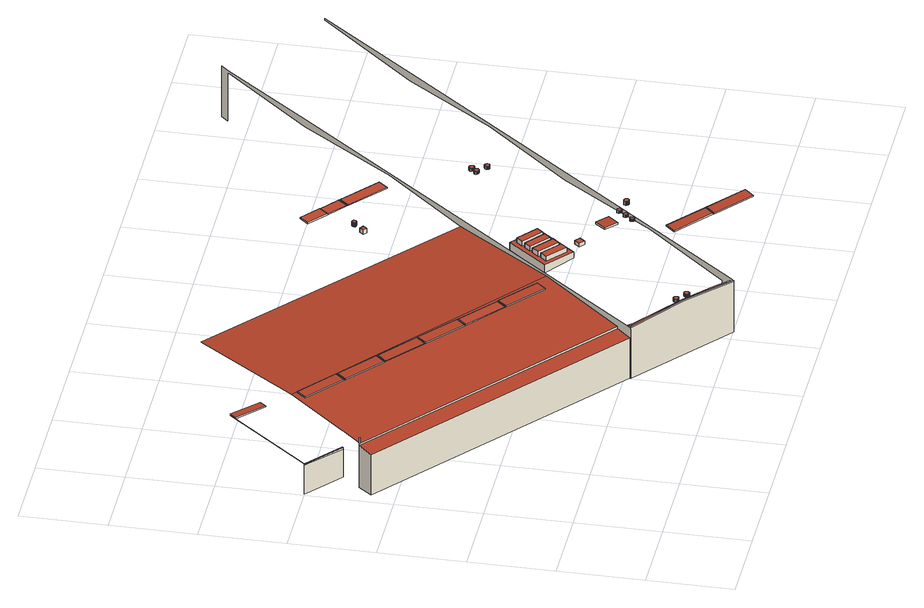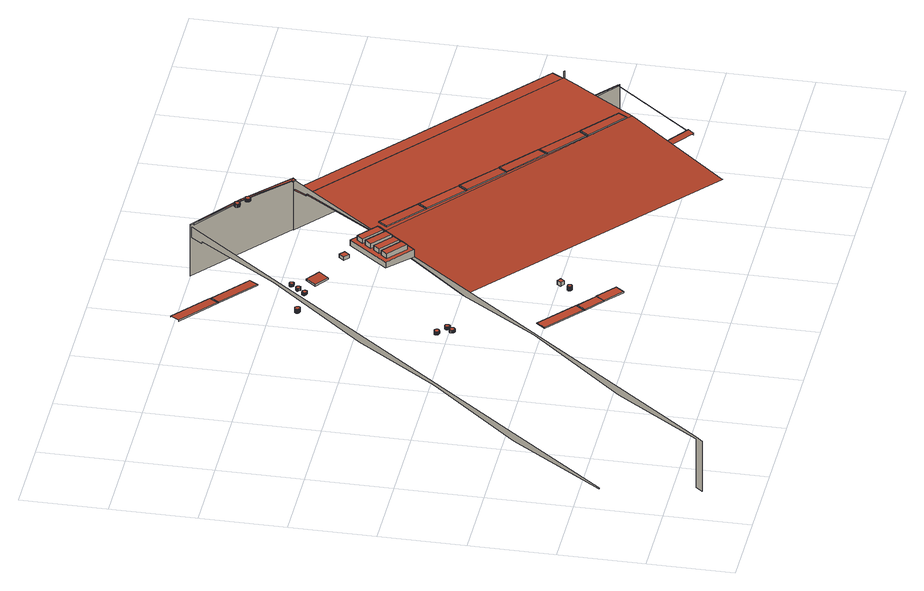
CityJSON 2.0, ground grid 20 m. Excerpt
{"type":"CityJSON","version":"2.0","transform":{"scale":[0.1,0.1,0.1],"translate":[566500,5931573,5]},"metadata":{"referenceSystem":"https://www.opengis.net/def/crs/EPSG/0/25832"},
"CityObjects":{
"building1":{"type":"Building","attributes":{"Grundfläche 2D":"30178.297120","Grundhöhe NN":"5.269"},"children":["building1-1","building1-2","building1-3","building1-4","building1-5","building1-6","building1-7","building1-8","building1-9","building1-10","building1-11","building1-12","building1-13"],"geometry":[{"type":"MultiSurface","lod":"3","boundaries":[[[0,1,2,3]],[[4,5,6,7]],[[8,9,10,11]],[[12,13,5,4,14,15]],[[1,0,16,17,18]],[[19,20,21]],[[22,9,8,1,18,17]],[[23,24,25,26]],[[27,9,22,28,29,30],[31,32,33,34,35,36],[37,38,39,40],[41,42,43,44,45,46],[47,48,49,50,51],[52,53,54,55],[56,26,25,50]],[[16,0,3,57]],[[58,23,26,56]],[[59,60,20,61]],[[62,63,60,59]],[[64,24,23,58]],[[24,64,50,25]],[[62,59,61,65]],[[66,67,49,48]],[[64,58,56,50]],[[49,51,50]],[[68,66,48,47]],[[69,67,66,68]],[[67,69,51,49]],[[70,71,55,54]],[[69,68,47,51]],[[72,70,54,53]],[[73,71,70,72]],[[71,73,52,55]],[[74,75,39,38]],[[76,77,78,79,80,81]],[[73,72,53,52]],[[77,82,83,79,78]],[[84,80,79,83]],[[83,82,85,84]],[[86,82,77]],[[87,74,38,37]],[[88,75,74,87]],[[75,88,40,39]],[[89,82,86]],[[88,87,37,40]],[[76,90,91,92,86,77]],[[45,44,93,94]],[[43,42,95,93,44]],[[82,89,96,97,98,99,100,101,85]],[[91,90,76,102,103]],[[96,89,86]],[[94,93,95,104,105]],[[46,45,94,105]],[[92,96,86]],[[42,41,46,105,104,95]],[[35,106,107,31,36]],[[35,34,108,106]],[[106,108,109,107]],[[31,107,109,33,32]],[[110,111,29,28,112]],[[34,33,109,108]],[[113,114,115,116]],[[117,118,119,120]],[[121,113,116,122]],[[123,114,113,121]],[[124,125,126,127]],[[114,123,128,115]],[[129,124,127,130]],[[123,121,122,128]],[[131,119,118,132]],[[133,125,124,129]],[[134,135,136,137]],[[125,133,138,126]],[[118,117,139,132],[130,127,126,138],[140,141,142,143],[144,137,136,145],[128,122,116,115]],[[146,134,137,144]],[[133,129,130,138]],[[120,147,139,117]],[[148,149,140,143]],[[135,150,145,136]],[[135,134,146,150]],[[151,148,143,142]],[[150,146,144,145]],[[152,149,148,151]],[[149,152,141,140]],[[132,139,147,131]],[[152,151,142,141]],[[153,154,155,156]],[[157,158,159,160]],[[161,157,160,162]],[[154,163,164,155]],[[165,158,157,161]],[[158,165,166,159]],[[165,161,162,166]],[[167,168,169,153,156,170]],[[167,170,156,155,164]],[[163,168,167,164]],[[171,172,173,174,175,176]],[[176,177,178,179,180,171]],[[181,173,172,171,180,179]],[[182,174,173,181]],[[183,184,185,186]],[[187,188,189,185,184]],[[190,186,185,189]],[[191,192,193,112,28,22,17,16,57,102,76,81,80,194,195,196,197,198]],[[188,199,190,189]],[[183,186,190,199,200]],[[187,201,202,188]],[[203,199,188,202]],[[201,204,203,202]],[[204,200,199,203]],[[205,206,207,208]],[[209,210,211,212,213,214,215,216,217,218,219,220]],[[221,205,208,222]],[[223,206,205,221]],[[206,223,224,207]],[[223,221,222,224]]],"semantics":{"surfaces":[{"type":"WallSurface"},{"type":"RoofSurface"}],"values":[0,0,0,0,1,1,0,0,1,0,0,0,1,1,0,0,0,0,1,0,1,0,0,0,0,1,0,0,0,0,1,0,0,1,0,1,0,1,0,0,0,0,0,0,1,1,0,1,0,0,0,1,0,1,0,0,0,0,1,0,0,0,0,0,1,0,0,1,0,0,0,0,0,1,0,0,1,0,0,0,0,0,0,0,1,0,0,0,1,0,0,0,1,0,0,0,1,0,0,0,0,1,0,0,0,0,0,1,0,0]}}]},
"building1-1":{"type":"BuildingInstallation","parents":["building1"],"geometry":[{"type":"MultiSurface","lod":"3","boundaries":[[[225,226,6,227]],[[5,13,227,6]],[[13,228,225,227]],[[226,225,228,19]]],"semantics":{"surfaces":[{"type":"RoofSurface"},{"type":"WallSurface"}],"values":[0,1,1,1]}}]},
"building1-2":{"type":"BuildingInstallation","parents":["building1"],"geometry":[{"type":"MultiSurface","lod":"3","boundaries":[[[229,230,231,232,233,234,235,236,237,238,239,240,241,242,243,244,245,246,247,248,249,250,251,252,253]],[[254,255,234,233]],[[255,256,235,234]],[[257,254,233,232]],[[256,258,236,235]],[[258,259,237,236]],[[259,260,238,237]],[[260,261,239,238]],[[261,262,240,239]],[[262,263,241,240]],[[263,264,242,241]],[[264,265,243,242]],[[265,266,244,243]],[[266,267,245,244]],[[267,268,246,245]],[[268,269,247,246]],[[269,270,248,247]],[[249,248,270,271]],[[271,272,250,249]],[[272,273,251,250]],[[273,274,252,251]],[[274,275,253,252]],[[275,276,229,253]],[[230,229,276,277]],[[277,278,231,230]],[[278,257,232,231]]],"semantics":{"surfaces":[{"type":"RoofSurface"},{"type":"WallSurface"}],"values":[0,1,1,1,1,1,1,1,1,1,1,1,1,1,1,1,1,1,1,1,1,1,1,1,1,1]}}]},
"building1-3":{"type":"BuildingInstallation","parents":["building1"],"geometry":[{"type":"MultiSurface","lod":"3","boundaries":[[[279,280,281,282,283,284,285,286,287,288,289,290,291,292,293,294,295,296,297,298,299,300,301,302,303]],[[299,298,304,305]],[[300,299,305,306]],[[301,300,306,307]],[[302,301,307,308]],[[283,282,309,310]],[[281,280,311,312]],[[282,281,312,309]],[[284,283,310,313]],[[285,284,313,314]],[[286,285,314,315]],[[287,286,315,316]],[[288,287,316,317]],[[289,288,317,318]],[[290,289,318,319]],[[291,290,319,320]],[[292,291,320,321]],[[293,292,321,322]],[[294,293,322,323]],[[295,294,323,324]],[[296,295,324,325]],[[297,296,325,326]],[[298,297,326,304]],[[303,302,308,327]],[[279,303,327,328]],[[280,279,328,311]]],"semantics":{"surfaces":[{"type":"RoofSurface"},{"type":"WallSurface"}],"values":[0,1,1,1,1,1,1,1,1,1,1,1,1,1,1,1,1,1,1,1,1,1,1,1,1,1]}}]},
"building1-4":{"type":"BuildingInstallation","parents":["building1"],"geometry":[{"type":"MultiSurface","lod":"3","boundaries":[[[329,330,331,332]],[[332,331,333,334]],[[329,332,334,335]],[[330,329,335,336]],[[331,330,336,333]]],"semantics":{"surfaces":[{"type":"RoofSurface"},{"type":"WallSurface"}],"values":[0,1,1,1,1]}}]},
"building1-5":{"type":"BuildingInstallation","parents":["building1"],"geometry":[{"type":"MultiSurface","lod":"3","boundaries":[[[337,338,339,340,341,342,343,344,345,346,347,348,349,350,351,352,353,354,355,356,357,358,359,360,361]],[[343,342,362,363]],[[344,343,363,364]],[[345,344,364,365]],[[346,345,365,366]],[[347,346,366,367]],[[348,347,367,368]],[[349,348,368,369]],[[350,349,369,370]],[[351,350,370,371]],[[352,351,371,372]],[[353,352,372,373]],[[354,353,373,374]],[[355,354,374,375]],[[356,355,375,376]],[[357,356,376,377]],[[358,357,377,378]],[[359,358,378,379]],[[360,359,379,380]],[[361,360,380,381]],[[337,361,381,382]],[[338,337,382,383]],[[339,338,383,384]],[[340,339,384,385]],[[341,340,385,386]],[[342,341,386,362]]],"semantics":{"surfaces":[{"type":"RoofSurface"},{"type":"WallSurface"}],"values":[0,1,1,1,1,1,1,1,1,1,1,1,1,1,1,1,1,1,1,1,1,1,1,1,1,1]}}]},
"building1-6":{"type":"BuildingInstallation","parents":["building1"],"geometry":[{"type":"MultiSurface","lod":"3","boundaries":[[[387,388,389,390,391,392,393,394,395,396,397,398,399,400,401,402,403,404,405,406,407,408,409,410,411]],[[395,394,412,413]],[[393,392,414,415]],[[394,393,415,412]],[[396,395,413,416]],[[397,396,416,417]],[[398,397,417,418]],[[399,398,418,419]],[[400,399,419,420]],[[401,400,420,421]],[[402,401,421,422]],[[403,402,422,423]],[[404,403,423,424]],[[405,404,424,425]],[[406,405,425,426]],[[407,406,426,427]],[[408,407,427,428]],[[409,408,428,429]],[[410,409,429,430]],[[411,410,430,431]],[[387,411,431,432]],[[388,387,432,433]],[[389,388,433,434]],[[390,389,434,435]],[[391,390,435,436]],[[392,391,436,414]]],"semantics":{"surfaces":[{"type":"RoofSurface"},{"type":"WallSurface"}],"values":[0,1,1,1,1,1,1,1,1,1,1,1,1,1,1,1,1,1,1,1,1,1,1,1,1,1]}}]},
"building1-7":{"type":"BuildingInstallation","parents":["building1"],"geometry":[{"type":"MultiSurface","lod":"3","boundaries":[[[437,438,439,440]],[[440,439,441,442]],[[437,440,442,443]],[[438,437,443,444]],[[439,438,444,441]]],"semantics":{"surfaces":[{"type":"RoofSurface"},{"type":"WallSurface"}],"values":[0,1,1,1,1]}}]},
"building1-8":{"type":"BuildingInstallation","parents":["building1"],"geometry":[{"type":"MultiSurface","lod":"3","boundaries":[[[445,446,447,448,449,450,451,452,453,454,455,456,457,458,459,460,461,462,463,464,465,466,467,468,469]],[[454,453,470,471]],[[452,451,472,473]],[[453,452,473,470]],[[455,454,471,474]],[[456,455,474,475]],[[457,456,475,476]],[[458,457,476,477]],[[459,458,477,478]],[[460,459,478,479]],[[461,460,479,480]],[[462,461,480,481]],[[463,462,481,482]],[[464,463,482,483]],[[465,464,483,484]],[[466,465,484,485]],[[467,466,485,486]],[[468,467,486,487]],[[469,468,487,488]],[[445,469,488,489]],[[446,445,489,490]],[[447,446,490,491]],[[448,447,491,492]],[[449,448,492,493]],[[450,449,493,494]],[[451,450,494,472]]],"semantics":{"surfaces":[{"type":"RoofSurface"},{"type":"WallSurface"}],"values":[0,1,1,1,1,1,1,1,1,1,1,1,1,1,1,1,1,1,1,1,1,1,1,1,1,1]}}]},
"building1-9":{"type":"BuildingInstallation","parents":["building1"],"geometry":[{"type":"MultiSurface","lod":"3","boundaries":[[[495,496,497,498,499,500,501,502,503,504,505,506,507,508,509,510,511,512,513,514,515,516,517,518,519]],[[500,499,520,521]],[[501,500,521,522]],[[502,501,522,523]],[[503,502,523,524]],[[504,503,524,525]],[[505,504,525,526]],[[506,505,526,527]],[[507,506,527,528]],[[508,507,528,529]],[[509,508,529,530]],[[510,509,530,531]],[[511,510,531,532]],[[512,511,532,533]],[[513,512,533,534]],[[514,513,534,535]],[[515,514,535,536]],[[516,515,536,537]],[[517,516,537,538]],[[518,517,538,539]],[[519,518,539,540]],[[495,519,540,541]],[[496,495,541,542]],[[497,496,542,543]],[[498,497,543,544]],[[499,498,544,520]]],"semantics":{"surfaces":[{"type":"RoofSurface"},{"type":"WallSurface"}],"values":[0,1,1,1,1,1,1,1,1,1,1,1,1,1,1,1,1,1,1,1,1,1,1,1,1,1]}}]},
"building1-10":{"type":"BuildingInstallation","parents":["building1"],"geometry":[{"type":"MultiSurface","lod":"3","boundaries":[[[545,546,547,548,549,550,551,552,553,554,555,556,557,558,559,560,561,562,563,564,565,566,567,568,569]],[[549,548,570,571]],[[550,549,571,572]],[[551,550,572,573]],[[552,551,573,574]],[[553,552,574,575]],[[554,553,575,576]],[[555,554,576,577]],[[556,555,577,578]],[[557,556,578,579]],[[558,557,579,580]],[[559,558,580,581]],[[560,559,581,582]],[[561,560,582,583]],[[562,561,583,584]],[[563,562,584,585]],[[564,563,585,586]],[[565,564,586,587]],[[566,565,587,588]],[[567,566,588,589]],[[568,567,589,590]],[[569,568,590,591]],[[545,569,591,592]],[[546,545,592,593]],[[547,546,593,594]],[[548,547,594,570]]],"semantics":{"surfaces":[{"type":"RoofSurface"},{"type":"WallSurface"}],"values":[0,1,1,1,1,1,1,1,1,1,1,1,1,1,1,1,1,1,1,1,1,1,1,1,1,1]}}]},
"building1-11":{"type":"BuildingInstallation","parents":["building1"],"geometry":[{"type":"MultiSurface","lod":"3","boundaries":[[[595,596,597,598,599,600,601,602,603,604,605,606,607,608,609,610,611,612,613,614,615,616,617,618,619]],[[601,600,620,621]],[[602,601,621,622]],[[603,602,622,623]],[[604,603,623,624]],[[605,604,624,625]],[[606,605,625,626]],[[607,606,626,627]],[[608,607,627,628]],[[609,608,628,629]],[[610,609,629,630]],[[611,610,630,631]],[[612,611,631,632]],[[613,612,632,633]],[[614,613,633,634]],[[615,614,634,635]],[[616,615,635,636]],[[617,616,636,637]],[[618,617,637,638]],[[619,618,638,639]],[[595,619,639,640]],[[596,595,640,641]],[[597,596,641,642]],[[598,597,642,643]],[[599,598,643,644]],[[600,599,644,620]]],"semantics":{"surfaces":[{"type":"RoofSurface"},{"type":"WallSurface"}],"values":[0,1,1,1,1,1,1,1,1,1,1,1,1,1,1,1,1,1,1,1,1,1,1,1,1,1]}}]},
"building1-12":{"type":"BuildingInstallation","parents":["building1"],"geometry":[{"type":"MultiSurface","lod":"3","boundaries":[[[645,646,647,648,649,650,651,652,653,654,655,656,657,658,659,660,661,662,663,664,665,666,667,668,669]],[[649,648,670,671]],[[647,646,672,673]],[[648,647,673,670]],[[650,649,671,674]],[[651,650,674,675]],[[652,651,675,676]],[[653,652,676,677]],[[654,653,677,678]],[[655,654,678,679]],[[656,655,679,680]],[[657,656,680,681]],[[658,657,681,682]],[[659,658,682,683]],[[660,659,683,684]],[[661,660,684,685]],[[662,661,685,686]],[[663,662,686,687]],[[664,663,687,688]],[[665,664,688,689]],[[666,665,689,690]],[[667,666,690,691]],[[668,667,691,692]],[[669,668,692,693]],[[645,669,693,694]],[[646,645,694,672]]],"semantics":{"surfaces":[{"type":"RoofSurface"},{"type":"WallSurface"}],"values":[0,1,1,1,1,1,1,1,1,1,1,1,1,1,1,1,1,1,1,1,1,1,1,1,1,1]}}]},
"building1-13":{"type":"BuildingInstallation","parents":["building1"],"geometry":[{"type":"MultiSurface","lod":"3","boundaries":[[[695,696,697,698,699,700,701,702,703,704,705,706,707,708,709,710,711,712,713,714,715,716,717,718,719]],[[700,699,720,721]],[[701,700,721,722]],[[702,701,722,723]],[[703,702,723,724]],[[704,703,724,725]],[[705,704,725,726]],[[706,705,726,727]],[[707,706,727,728]],[[708,707,728,729]],[[709,708,729,730]],[[710,709,730,731]],[[711,710,731,732]],[[712,711,732,733]],[[713,712,733,734]],[[714,713,734,735]],[[715,714,735,736]],[[716,715,736,737]],[[717,716,737,738]],[[718,717,738,739]],[[719,718,739,740]],[[695,719,740,741]],[[696,695,741,742]],[[697,696,742,743]],[[698,697,743,744]],[[699,698,744,720]]],"semantics":{"surfaces":[{"type":"RoofSurface"},{"type":"WallSurface"}],"values":[0,1,1,1,1,1,1,1,1,1,1,1,1,1,1,1,1,1,1,1,1,1,1,1,1,1]}}]}
},
"vertices":[
[31,656,107],[57,688,112],[57,688,3],[31,656,3],[7,801,78],[10,798,78],[10,798,80],[7,801,80],[57,688,116],[59,686,116],[59,686,132],[57,688,132],[92,731,3],[92,731,74],[7,801,3],[10,798,3],[605,187,107],[632,220,112],[59,686,112],[11,800,78],[164,984,78],[176,999,78],[632,220,116],[200,836,130],[216,857,132],[216,857,130],[200,836,128],[97,733,120],[785,408,130],[206,867,130],[98,734,120],[664,493,129],[743,428,129],[750,422,129],[733,401,128],[647,472,128],[648,473,128],[554,547,128],[468,618,128],[485,639,130],[571,568,130],[644,475,128],[644,474,128],[641,477,128],[557,545,128],[574,566,129],[661,495,129],[375,693,128],[289,764,128],[306,784,130],[303,787,130],[392,714,130],[482,641,130],[465,620,128],[379,690,128],[395,711,130],[286,766,128],[605,187,3],[286,766,130],[231,930,77],[164,984,82],[231,930,74],[243,945,77],[176,999,82],[303,787,132],[243,945,74],[289,764,130],[306,784,132],[375,693,130],[392,714,132],[379,690,130],[395,711,132],[465,620,130],[482,641,132],[468,618,130],[485,639,132],[604,186,134],[604,186,137],[605,187,137],[610,193,137],[610,193,134],[605,187,134],[616,185,137],[617,187,137],[617,187,135],[616,185,135],[722,90,144],[554,547,130],[571,568,132],[725,94,144],[722,90,142],[832,0,135],[832,0,137],[557,545,130],[574,566,131],[644,474,130],[797,35,140],[829,8,138],[829,8,135],[797,35,137],[740,82,141],[725,94,142],[604,186,3],[832,0,3],[644,475,130],[661,495,131],[647,472,130],[664,493,132],[733,401,130],[750,422,132],[401,1106,115],[400,1105,115],[971,635,115],[807,413,166],[819,428,166],[819,428,154],[807,413,154],[854,361,154],[790,413,154],[790,413,134],[854,361,139],[852,376,166],[852,376,154],[864,391,166],[823,434,166],[835,450,166],[835,450,154],[823,434,154],[864,391,154],[868,397,166],[868,397,154],[867,506,134],[867,506,154],[881,412,166],[841,455,166],[853,470,166],[853,470,154],[841,455,154],[881,412,154],[930,454,154],[869,491,154],[915,454,154],[903,439,154],[857,476,154],[885,419,154],[898,434,154],[885,419,166],[930,454,139],[857,476,166],[869,491,166],[898,434,166],[903,439,166],[915,454,166],[1036,189,128],[1019,168,126],[1019,168,129],[1036,189,131],[980,316,144],[1000,340,144],[1000,340,139],[980,316,139],[1010,292,142],[1010,292,137],[1106,98,126],[1106,98,129],[1030,316,142],[1030,316,137],[1122,118,131],[1122,118,128],[1048,179,128],[1048,179,131],[1108,95,129],[1108,96,129],[1124,116,131],[1124,116,128],[1108,96,126],[1108,95,126],[1110,93,126],[1194,25,126],[1194,25,129],[1110,93,129],[1211,46,131],[1211,46,128],[916,983,129],[899,963,128],[899,963,131],[916,983,132],[943,927,128],[943,927,130],[943,927,131],[959,948,132],[1472,1250,129],[1306,1046,115],[1124,823,130],[1306,1046,134],[1472,1250,134],[1487,1267,134],[1487,1267,3],[1472,1250,3],[959,948,131],[959,948,129],[986,893,128],[986,893,130],[1002,914,131],[1002,914,129],[988,890,130],[1005,911,131],[1005,911,129],[988,890,128],[861,31,115],[1017,221,128],[1200,447,115],[1361,644,128],[1534,855,115],[1717,1081,132],[1717,1081,135],[1534,855,135],[861,31,135],[839,4,135],[839,4,108],[861,31,110],[1074,819,130],[1074,819,128],[1091,840,131],[1091,840,129],
[93,733,80],[11,800,80],[92,731,80],[93,733,74],
[726,110,149],[725,111,149],[724,112,149],[723,113,149],[721,113,149],[720,113,149],[718,112,149],[717,112,149],[716,111,149],[715,109,149],[714,108,149],[714,106,149],[715,105,149],[715,103,149],[716,102,149],[718,101,149],[719,101,149],[721,101,149],[722,101,149],[724,102,149],[725,102,149],[726,104,149],[726,105,149],[727,107,149],[726,108,149],[721,113,142],[720,113,141],[718,112,141],[723,113,142],[717,112,141],[716,111,141],[715,109,141],[714,108,141],[714,106,141],[715,105,142],[715,103,142],[716,102,142],[718,101,142],[719,101,142],[721,101,142],[722,101,142],[724,102,142],[725,102,142],[726,104,142],[726,105,142],[727,107,142],[726,108,142],[726,110,142],[725,111,142],[724,112,142],
[748,93,149],[747,94,149],[745,94,149],[744,94,149],[742,93,149],[741,93,149],[740,91,149],[739,90,149],[739,89,149],[739,87,149],[739,85,149],[740,84,149],[741,83,149],[742,82,149],[744,82,149],[745,82,149],[747,82,149],[748,83,149],[749,84,149],[750,85,149],[751,86,149],[751,88,149],[751,89,149],[750,91,149],[749,92,149],[750,85,141],[751,86,141],[751,88,141],[751,89,141],[750,91,141],[744,94,142],[742,93,142],[747,94,141],[745,94,142],[741,93,142],[740,91,142],[739,90,142],[739,89,142],[739,87,142],[739,85,142],[740,84,141],[741,83,141],[742,82,141],[744,82,141],[745,82,141],[747,82,141],[748,83,141],[749,84,141],[749,92,141],[748,93,141],
[907,369,150],[898,357,150],[909,347,150],[919,359,150],[909,347,141],[919,359,141],[907,369,141],[898,357,141],
[1038,267,142],[1037,268,142],[1036,269,142],[1034,269,142],[1033,269,142],[1032,269,142],[1030,269,142],[1029,268,142],[1029,267,142],[1028,266,142],[1028,264,142],[1028,263,142],[1028,262,142],[1029,261,142],[1030,260,142],[1031,259,142],[1033,259,142],[1034,259,142],[1035,259,142],[1036,260,142],[1037,261,142],[1038,262,142],[1038,263,142],[1038,265,142],[1038,266,142],[1032,269,136],[1030,269,136],[1029,268,136],[1029,267,136],[1028,266,136],[1028,264,136],[1028,263,136],[1028,262,136],[1029,261,136],[1030,260,136],[1031,259,136],[1033,259,135],[1034,259,135],[1035,259,135],[1036,260,135],[1037,261,135],[1038,262,135],[1038,263,135],[1038,265,135],[1038,266,135],[1038,267,136],[1037,268,136],[1036,269,136],[1034,269,136],[1033,269,136],
[1053,282,142],[1052,283,142],[1052,284,142],[1051,285,142],[1050,286,142],[1049,287,142],[1047,287,142],[1046,287,142],[1045,286,142],[1044,286,142],[1043,285,142],[1042,283,142],[1042,282,142],[1042,281,142],[1042,279,142],[1043,278,142],[1044,277,142],[1045,277,142],[1047,276,142],[1048,276,142],[1049,277,142],[1050,277,142],[1051,278,142],[1052,279,142],[1053,280,142],[1046,287,136],[1045,286,136],[1049,287,136],[1047,287,136],[1044,286,136],[1043,285,136],[1042,283,136],[1042,282,136],[1042,281,136],[1042,279,136],[1043,278,136],[1044,277,136],[1045,277,136],[1047,276,135],[1048,276,135],[1049,277,135],[1050,277,135],[1051,278,135],[1052,279,135],[1053,280,135],[1053,282,135],[1052,283,135],[1052,284,136],[1051,285,136],[1050,286,136],
[906,840,132],[897,847,132],[890,838,132],[898,831,132],[890,838,121],[898,831,121],[906,840,122],[897,847,122],
[1068,297,142],[1068,299,142],[1067,300,142],[1067,301,142],[1066,303,142],[1065,303,142],[1064,304,142],[1062,304,142],[1061,304,142],[1059,304,142],[1058,303,142],[1057,302,142],[1057,300,142],[1056,299,142],[1056,298,142],[1057,296,142],[1058,295,142],[1059,294,142],[1060,293,142],[1061,293,142],[1063,293,142],[1064,293,142],[1065,294,142],[1066,295,142],[1067,296,142],[1061,304,136],[1059,304,136],[1064,304,136],[1062,304,136],[1058,303,136],[1057,302,136],[1057,300,136],[1056,299,136],[1056,298,136],[1057,296,136],[1058,295,136],[1059,294,136],[1060,293,135],[1061,293,135],[1063,293,135],[1064,293,135],[1065,294,135],[1066,295,135],[1067,296,135],[1068,297,135],[1068,299,135],[1067,300,135],[1067,301,135],[1066,303,136],[1065,303,136],
[921,867,134],[920,868,134],[919,868,134],[918,868,134],[916,868,134],[915,867,134],[914,867,134],[913,865,134],[913,864,134],[913,863,134],[913,862,134],[913,860,134],[914,859,134],[915,858,134],[916,858,134],[917,858,134],[919,858,134],[920,858,134],[921,859,134],[922,860,134],[923,861,134],[923,862,134],[923,863,134],[923,865,134],[922,866,134],[916,868,124],[915,867,124],[914,867,124],[913,865,124],[913,864,124],[913,863,124],[913,862,123],[913,860,123],[914,859,123],[915,858,123],[916,858,123],[917,858,123],[919,858,124],[920,858,124],[921,859,124],[922,860,124],[923,861,124],[923,862,124],[923,863,124],[923,865,124],[922,866,124],[921,867,124],[920,868,124],[919,868,124],[918,868,124],
[1119,299,133],[1117,299,133],[1116,299,133],[1114,299,133],[1113,298,133],[1112,297,133],[1111,295,133],[1111,294,133],[1111,292,133],[1111,291,133],[1112,290,133],[1113,288,133],[1114,288,133],[1116,287,133],[1117,287,133],[1119,287,133],[1120,288,133],[1121,289,133],[1122,290,133],[1123,291,133],[1123,293,133],[1123,295,133],[1122,296,133],[1121,297,133],[1120,298,133],[1114,299,123],[1113,298,123],[1112,297,123],[1111,295,123],[1111,294,123],[1111,292,123],[1111,291,123],[1112,290,123],[1113,288,123],[1114,288,123],[1116,287,123],[1117,287,123],[1119,287,123],[1120,288,123],[1121,289,123],[1122,290,123],[1123,291,123],[1123,293,123],[1123,295,123],[1122,296,123],[1121,297,123],[1120,298,123],[1119,299,123],[1117,299,123],[1116,299,123],
[1156,637,149],[1155,639,149],[1154,639,149],[1153,640,149],[1151,640,149],[1150,640,149],[1149,639,149],[1147,638,149],[1147,637,149],[1146,636,149],[1146,634,149],[1146,633,149],[1146,631,149],[1147,630,149],[1148,629,149],[1150,629,149],[1151,628,149],[1153,628,149],[1154,629,149],[1155,630,149],[1156,631,149],[1157,632,149],[1157,633,149],[1157,635,149],[1157,636,149],[1150,640,141],[1149,639,141],[1147,638,141],[1147,637,141],[1146,636,141],[1146,634,141],[1146,633,141],[1146,631,142],[1147,630,142],[1148,629,142],[1150,629,142],[1151,628,142],[1153,628,142],[1154,629,142],[1155,630,142],[1156,631,142],[1157,632,142],[1157,633,142],[1157,635,142],[1157,636,142],[1156,637,142],[1155,639,142],[1154,639,142],[1153,640,142],[1151,640,141],
[1165,652,149],[1164,653,149],[1162,653,149],[1161,653,149],[1159,652,149],[1158,651,149],[1157,650,149],[1156,649,149],[1156,647,149],[1156,646,149],[1156,644,149],[1157,643,149],[1158,642,149],[1160,641,149],[1161,641,149],[1163,641,149],[1164,641,149],[1166,642,149],[1167,643,149],[1168,644,149],[1168,646,149],[1168,647,149],[1168,649,149],[1167,650,149],[1166,651,149],[1161,653,141],[1159,652,141],[1164,653,142],[1162,653,141],[1158,651,141],[1157,650,141],[1156,649,141],[1156,647,141],[1156,646,141],[1156,644,142],[1157,643,142],[1158,642,142],[1160,641,142],[1161,641,142],[1163,641,142],[1164,641,142],[1166,642,142],[1167,643,142],[1168,644,142],[1168,646,142],[1168,647,142],[1168,649,142],[1167,650,142],[1166,651,142],[1165,652,142],
[1179,619,149],[1178,620,149],[1176,621,149],[1175,621,149],[1173,620,149],[1172,620,149],[1171,619,149],[1170,618,149],[1169,616,149],[1169,615,149],[1169,613,149],[1170,612,149],[1171,611,149],[1172,610,149],[1173,609,149],[1175,609,149],[1176,609,149],[1178,610,149],[1179,610,149],[1180,611,149],[1181,613,149],[1181,614,149],[1181,616,149],[1180,617,149],[1180,618,149],[1173,620,142],[1172,620,142],[1171,619,142],[1170,618,142],[1169,616,142],[1169,615,142],[1169,613,142],[1170,612,142],[1171,611,141],[1172,610,141],[1173,609,141],[1175,609,141],[1176,609,141],[1178,610,141],[1179,610,141],[1180,611,141],[1181,613,141],[1181,614,141],[1181,616,141],[1180,617,141],[1180,618,141],[1179,619,141],[1178,620,141],[1176,621,142],[1175,621,142]
]}
